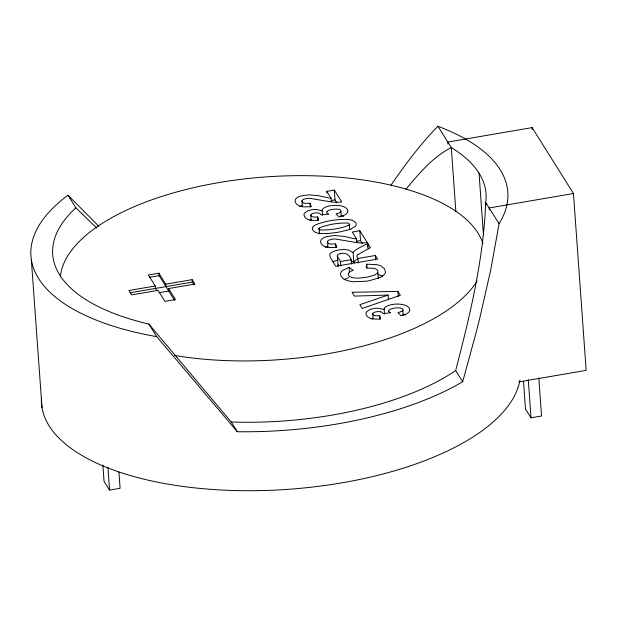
<?xml version="1.0" encoding="UTF-8"?>
<svg xmlns="http://www.w3.org/2000/svg" width="617" height="617" viewBox="0 0 617 617"><rect width="100%" height="100%" fill="white"/><g stroke="black" fill="none" stroke-linecap="round" stroke-linejoin="round"><path stroke-width="0.93" d="M347.787 211.6L347.564 209.896A18.957 8.16 -4.1 0 0 347.047 209.009L345.605 207.667A13.551 5.831 -4.1 0 0 342.466 206.271L341.332 205.97A15.595 6.71 -4.1 0 0 339.473 205.623L337.561 205.415A12.903 5.553 -4.1 0 0 332.925 205.453L331.56 205.6A15.17 6.532 -4.1 0 0 329.709 205.893L328.367 206.178A10.119 4.358 -4.1 0 0 322.143 210.212L322.506 215.271M366.714 264.199L366.22 268.002L373.863 268.341A9.093 3.918 -4.1 0 1 377.157 269.938L377.434 270.277A12.44 5.352 -4.1 0 1 377.797 270.94L377.936 271.896A9.486 4.088 -4.1 0 1 377.234 273.292L374.018 275.282L367.516 277.018A40.228 17.322 -4.1 0 1 364.693 277.519L357.567 278.205L352.554 277.681A9.779 4.211 -4.1 0 1 349.97 276.632L348.983 275.799A13.289 5.723 -4.1 0 1 348.52 275.143L348.312 274.611A9.124 3.926 -4.1 0 1 352.16 270.67L353.279 270.346L349.091 267.338L342.52 270.447A16.428 7.072 -4.1 0 0 340.661 272.961C339.851 275.838 342.45 278.329 344.795 279.509A17.908 7.713 -4.1 0 0 348.25 280.82L350.78 281.375A18.286 7.874 -4.1 0 0 353.603 281.738L365.92 281.236A38.802 16.705 -4.1 0 0 369.706 280.619L380.211 277.419A18.633 8.021 -4.1 0 0 382.71 275.899L384.453 274.272A17.862 7.689 -4.1 0 0 385.494 272.182L384.584 268.827L381.098 266.02A15.718 6.764 -4.1 0 0 378.56 265.079A14.823 6.386 -4.1 0 0 376.779 264.662L366.714 264.199L366.968 267.77M384.175 308.94L384.468 313.999M326.894 193.16L326.771 191.37L334.314 190.075L341.733 201.906A20.4 8.785 -4.1 0 1 333.496 202.16A19.328 8.322 -4.1 0 1 331.776 202.029L309.989 198.342A8.391 3.609 -4.1 0 0 306.387 198.581L303.873 199.237A4.843 2.082 -4.1 0 0 301.998 200.841L302.099 201.612A9.193 3.957 -4.1 0 0 302.33 202.014L303.055 202.692A5.252 2.26 -4.1 0 0 304.759 203.348L310.027 203.255L311.369 206.749L303.055 206.872A9.756 4.203 -4.1 0 1 300.988 206.433A14.021 6.039 -4.1 0 1 298.466 205.415C296.461 204.374 294.232 201.975 295.342 199.576A11.7 5.036 -4.1 0 1 296.453 198.227L297.818 197.27A10.921 4.705 -4.1 0 1 300.973 195.959L309.132 194.818L318.094 195.658A66.381 28.583 -4.1 0 1 320.339 196.121L327.982 197.802A12.872 5.538 -4.1 0 0 328.383 197.872A14.469 6.232 -4.1 0 0 331.044 198.188L331.298 201.759M367.593 247.055L367.269 242.589A20.4 8.785 -4.1 0 1 359.032 242.851A19.328 8.322 -4.1 0 1 357.312 242.72L335.525 239.026A8.391 3.609 -4.1 0 0 331.923 239.265L329.409 239.928A4.843 2.082 -4.1 0 0 327.534 241.532L327.635 242.296A9.193 3.957 -4.1 0 0 327.866 242.697L328.591 243.376A5.252 2.26 -4.1 0 0 330.296 244.031L335.555 243.939L336.905 247.432L328.591 247.556A9.756 4.203 -4.1 0 1 326.516 247.116A14.021 6.039 -4.1 0 1 324.002 246.098C321.997 245.057 319.768 242.658 320.879 240.26A11.7 5.036 -4.1 0 1 321.989 238.918L323.347 237.954A10.921 4.705 -4.1 0 1 326.501 236.643L334.661 235.501L343.63 236.342A66.381 28.583 -4.1 0 1 345.875 236.805L353.51 238.486A12.872 5.538 -4.1 0 0 353.911 238.555A14.469 6.232 -4.1 0 0 356.572 238.879L356.834 242.442M390.931 185.247A580.288 216.305 -74.1 0 1 394.17 180.55C407.513 161.523 421.581 142.866 437.916 126.284A240.106 103.371 -4.1 0 1 499.084 223.747L490.662 270.246L479.972 317.261A580.288 216.305 -74.1 0 1 475.9 333.404L462.681 381.746A240.106 103.371 -4.1 0 1 237.298 431.723L156.764 336.643A240.106 103.371 -4.1 0 1 68.001 195.211L98.789 226.246M462.681 381.746L455.647 370.547C470.015 315.464 483.512 259.556 485.726 202.453A218.279 93.969 -4.1 0 0 451.282 147.571L437.916 126.284M405.863 189.311C419.028 173.578 432.687 157.057 451.282 147.571L455.878 211.801M327.072 211.469L327.434 211.122A6.293 2.707 -4.1 0 1 327.943 210.767A6.077 2.615 -4.1 0 1 329.054 210.243L331.869 209.487A12.849 5.53 -4.1 0 1 333.049 209.294L335.964 209.07A6.494 2.792 -4.1 0 1 337.854 209.202A6.656 2.869 -4.1 0 1 338.409 209.294L338.91 209.41A5.013 2.159 -4.1 0 1 340.63 210.289L340.723 210.405A5.291 2.275 -4.1 0 1 340.476 212.125M358.068 254.497L370.447 247.656L367.817 243.46L359.541 247.71A76.392 32.886 -4.1 0 0 357.906 248.589L355.847 249.823A15.001 6.455 -4.1 0 0 355.269 250.24A20.492 8.823 -4.1 0 0 353.14 252.577L353.811 262.395A20.492 8.823 -4.1 0 1 356.117 259.927L357.605 258.993M344.039 279.663L348.674 277.534M401.22 311.631L397.996 312.665L401.004 315.757L404.436 314.763A12.795 5.507 -4.1 0 0 407.783 313.012A13.713 5.9 -4.1 0 0 408.67 312.233A13.073 5.63 -4.1 0 0 409.75 310.336L409.526 308.631A18.957 8.16 -4.1 0 0 409.009 307.744L407.567 306.394A13.551 5.831 -4.1 0 0 404.436 304.999L403.294 304.705A15.595 6.71 -4.1 0 0 401.436 304.358L399.523 304.142A12.903 5.553 -4.1 0 0 394.895 304.181L393.53 304.328A15.17 6.532 -4.1 0 0 391.672 304.621L390.33 304.914A10.119 4.358 -4.1 0 0 384.113 308.94M318.657 233.658L319.506 233.357M388.108 295.073L359.842 304.675L362.225 308.469L400.325 295.25L397.888 291.378L352.076 292.304L354.459 296.098L388.108 295.073L388.432 299.538M327.743 246.322L327.211 246.468A10.921 4.705 -4.1 0 0 325.282 247.162M302.754 205.492L301.674 205.785A10.921 4.705 -4.1 0 0 299.754 206.479M340.314 253.734C345.119 251.883 349.7 254.875 351.181 259.649L351.497 264.115M518.905 381.908L586.15 370.37L573.471 193.514L532.109 127.603L447.819 142.057L447.957 143.985M331.244 200.548L335.016 199.9L336.874 202.862M573.471 193.514L489.181 207.968L489.32 209.896M367.269 242.589L359.85 230.766L352.307 232.054L356.58 238.872M165.973 286.627L165.796 284.167L158.901 273.184L148.365 274.989L155.26 285.98L155.438 288.432L156.818 290.63M356.31 241.316L360.552 240.591L362.41 243.545M149.422 277.295L159.078 275.645L174.642 300.433M155.26 285.98L128.922 290.491L131.683 294.887L158.021 290.368L164.916 301.358L175.452 299.546L168.557 288.563L194.895 284.044L192.142 279.655L165.796 284.167M130.04 292.79L192.311 282.108L194.154 285.039M159.07 292.674L168.734 291.023L168.557 288.563M340.222 253.656A5.214 2.244 -4.1 0 0 337.329 256.186L340.515 261.477L351.181 259.649M358.107 254.505A6.91 2.977 -4.1 0 0 356.85 255.862A4.975 2.144 -4.1 0 0 356.85 256.109L356.958 256.718A24.387 10.497 -4.1 0 0 357.505 257.783L357.945 258.492L375.375 255.5L377.619 259.078L335.733 266.266L330.519 257.883L329.655 254.821A10.042 4.327 -4.1 0 1 331.869 252.245A12.718 5.476 -4.1 0 1 338.124 250.124A15.996 6.887 -4.1 0 1 339.743 249.854L343.067 249.577A10.797 4.651 -4.1 0 1 347.093 249.831A10.103 4.35 -4.1 0 1 348.458 250.116L353.109 252.569M102.885 465.064L104.049 481.306L109.564 490.091L120.099 488.286L118.934 472.044M523.509 381.329L525.491 409.032L531.013 417.817L541.549 416.012L538.811 377.805M328.406 214.045L321.341 214.863L319.575 213.382A4.89 2.106 -4.1 0 0 318.696 213.104A5.075 2.183 -4.1 0 0 315.526 212.934L314.94 213.004A7.149 3.077 -4.1 0 0 314.076 213.135L313.143 213.351A4.365 1.882 -4.1 0 0 310.767 215.433M390.368 312.773L383.304 313.59L381.537 312.109A4.89 2.106 -4.1 0 0 380.658 311.832M322.19 210.806L316.529 209.525A8.63 3.717 -4.1 0 0 313.883 209.541L312.534 209.687A10.304 4.435 -4.1 0 0 310.906 209.973A9.787 4.211 -4.1 0 0 307.621 211.037L305.029 212.726A11.708 5.036 -4.1 0 0 303.926 214.384C304.173 220.431 312.464 220.601 317.007 220.3A25.713 11.067 -4.1 0 0 318.434 220.2L317.755 216.953L314.701 217.099A5.214 2.244 -4.1 0 1 313.235 216.929A5.029 2.167 -4.1 0 1 310.929 215.742A6.34 2.73 -4.1 0 1 310.837 215.534L310.798 215.426M384.152 309.533L378.491 308.253A8.63 3.717 -4.1 0 0 375.846 308.269L374.496 308.415A10.304 4.435 -4.1 0 0 372.869 308.708A9.787 4.211 -4.1 0 0 369.583 309.773L366.992 311.454A11.708 5.036 -4.1 0 0 365.889 313.112C366.136 319.159 374.426 319.328 378.969 319.028A25.713 11.067 -4.1 0 0 380.396 318.927L379.717 315.68L376.663 315.827A5.214 2.244 -4.1 0 1 375.198 315.665A5.029 2.167 -4.1 0 1 372.892 314.477A6.34 2.73 -4.1 0 1 372.799 314.261L372.761 314.161M350.818 260.482L353.811 262.395M382.671 276.308L381.8 275.845A15.718 6.764 -4.1 0 0 379.262 274.904A14.823 6.386 -4.1 0 0 378.098 274.611M68.001 195.211L75.899 207.798L96.846 228.19M237.298 431.723L231.198 421.989L148.867 324.056A218.279 93.969 -4.1 0 1 75.899 207.798M499.084 223.747L485.726 202.453L485.911 205.137M326.771 191.37L331.044 198.188M148.867 324.056L156.764 336.643M388.88 311.454L388.818 311.346A4.627 1.99 -4.1 0 1 389.026 310.197L389.404 309.85A6.293 2.707 -4.1 0 1 389.905 309.503A6.077 2.615 -4.1 0 1 391.016 308.97L393.839 308.215A12.849 5.53 -4.1 0 1 395.019 308.022L397.926 307.798A6.494 2.792 -4.1 0 1 399.816 307.929A6.656 2.869 -4.1 0 1 400.371 308.03L400.873 308.145A5.013 2.159 -4.1 0 1 402.592 309.017L402.685 309.132A5.291 2.275 -4.1 0 1 402.438 310.86A6.039 2.599 -4.1 0 1 401.189 311.647M338.139 266.236L337.345 256.178M327.534 241.532L327.959 247.27M31.328 259.495L42.025 407.698M532.109 127.603L532.247 129.524M528.268 379.609L531.013 417.817M479.039 173.207L483.458 234.838M402.901 310.166L403.248 315.079M397.888 291.378L398.273 296.738M377.82 272.367L378.267 278.614M375.375 255.5L375.691 259.965M379.717 315.68L379.972 319.251M367.817 243.46L368.202 248.813M372.737 313.66L373.092 318.573M359.85 230.766L360.552 240.591M357.945 258.492L358.261 262.958M349.353 224.549L349.731 229.91M349.091 267.338L349.477 272.699M340.931 211.438L341.286 216.351M340.515 261.477L340.831 265.942M334.314 190.075L335.016 199.9M335.555 243.939L335.818 247.517M319.182 228.452L319.567 233.812M319.012 228.236L319.136 230.025M317.755 216.953L318.01 220.524M310.027 203.255L310.282 206.826M310.775 214.924L311.13 219.837M301.998 200.841L302.345 205.754M192.142 279.655L192.311 282.108M158.901 273.184L159.078 275.645M107.921 467.169L109.564 490.091M519.9 380.165A240.106 103.371 -4.1 0 1 269.128 490.353A240.106 103.371 -4.1 0 1 41.447 397.818M455.647 370.547A218.279 93.969 -4.1 0 1 231.198 421.989M477.103 281.043A212.819 91.624 -4.1 0 1 174.441 355.454M60.35 276.786A212.819 91.624 -4.1 0 1 262.703 177.156A212.819 91.624 -4.1 0 1 482.98 243.661M340.808 215.557A15.595 6.71 -4.1 0 1 342.034 215.796L343.175 216.097A13.551 5.831 -4.1 0 1 343.7 216.258M309.873 220.269A9.787 4.211 -4.1 0 1 311.153 219.907M328.437 214.03A13.065 5.622 -4.1 0 1 326.871 212.734L326.856 212.61A4.627 1.99 -4.1 0 1 327.064 211.469M340.453 212.125A6.039 2.599 -4.1 0 1 340.021 212.464A5.969 2.568 -4.1 0 1 339.257 212.904L336.034 213.937L339.042 217.03L342.474 216.027A12.795 5.507 -4.1 0 0 345.821 214.284A13.713 5.9 -4.1 0 0 346.708 213.505A13.073 5.63 -4.1 0 0 347.787 211.6M349.615 229.37A12.448 5.36 -4.1 0 1 350.857 229.57M332.81 261.893A12.718 5.476 -4.1 0 1 337.939 260.119M338.031 266.012A5.214 2.244 -4.1 0 1 338.409 264.762M402.77 314.284A15.595 6.71 -4.1 0 1 403.996 314.531L405.138 314.824A13.551 5.831 -4.1 0 1 405.662 314.986M371.835 318.997A9.787 4.211 -4.1 0 1 373.57 318.526M390.407 312.765A13.065 5.622 -4.1 0 1 388.841 311.462M372.73 314.161A4.365 1.882 -4.1 0 1 375.082 312.063L376.038 311.87A7.149 3.077 -4.1 0 1 376.902 311.732L377.488 311.662A5.075 2.183 -4.1 0 1 380.666 311.832M312.302 228.305L313.02 230.496L315.31 232.285A11.152 4.797 -4.1 0 0 317.794 233.126L318.372 233.249A12.463 5.368 -4.1 0 0 320.431 233.55L327.318 233.573L336.334 232.501A71.58 30.819 -4.1 0 0 340.692 231.737L350.479 229.262L355.431 226.277A12.024 5.175 -4.1 0 0 356.194 224.727L355.909 223.138A17.029 7.327 -4.1 0 0 355.269 222.205L353.217 220.716A11.152 4.797 -4.1 0 0 350.734 219.876L350.155 219.752A12.448 5.36 -4.1 0 0 348.096 219.451C337.175 219.089 325.969 220.786 315.773 224.765A13.273 5.715 -4.1 0 0 314.223 225.683L313.521 226.246A11.229 4.836 -4.1 0 0 312.449 227.696L312.302 228.305M348.967 225.174C340.275 228.699 330.311 230.141 320.925 229.987A4.203 1.812 -4.1 0 1 319.552 227.82C328.267 224.31 338.209 222.845 347.595 223.007A4.219 1.82 -4.1 0 1 348.983 225.174"/></g></svg>
